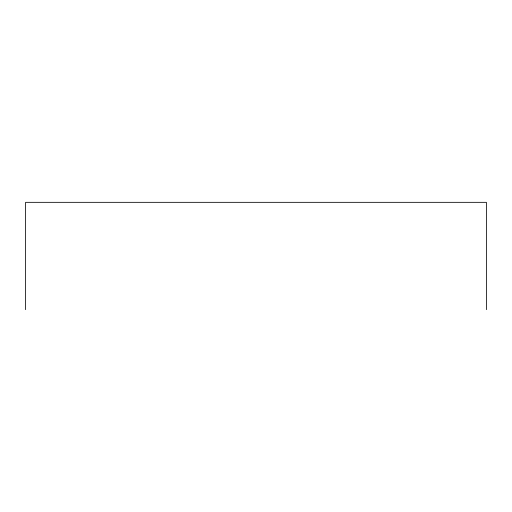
<?xml version="1.0" encoding="UTF-8"?>
<svg xmlns="http://www.w3.org/2000/svg" width="512" height="512" viewBox="0 0 512 512"><rect width="100%" height="100%" fill="white"/><g stroke="black" fill="none" stroke-linecap="round" stroke-linejoin="round"><path stroke-width="0.77" d="M486.4 309.664L486.4 202.336L25.6 202.336L25.6 309.664"/></g></svg>
